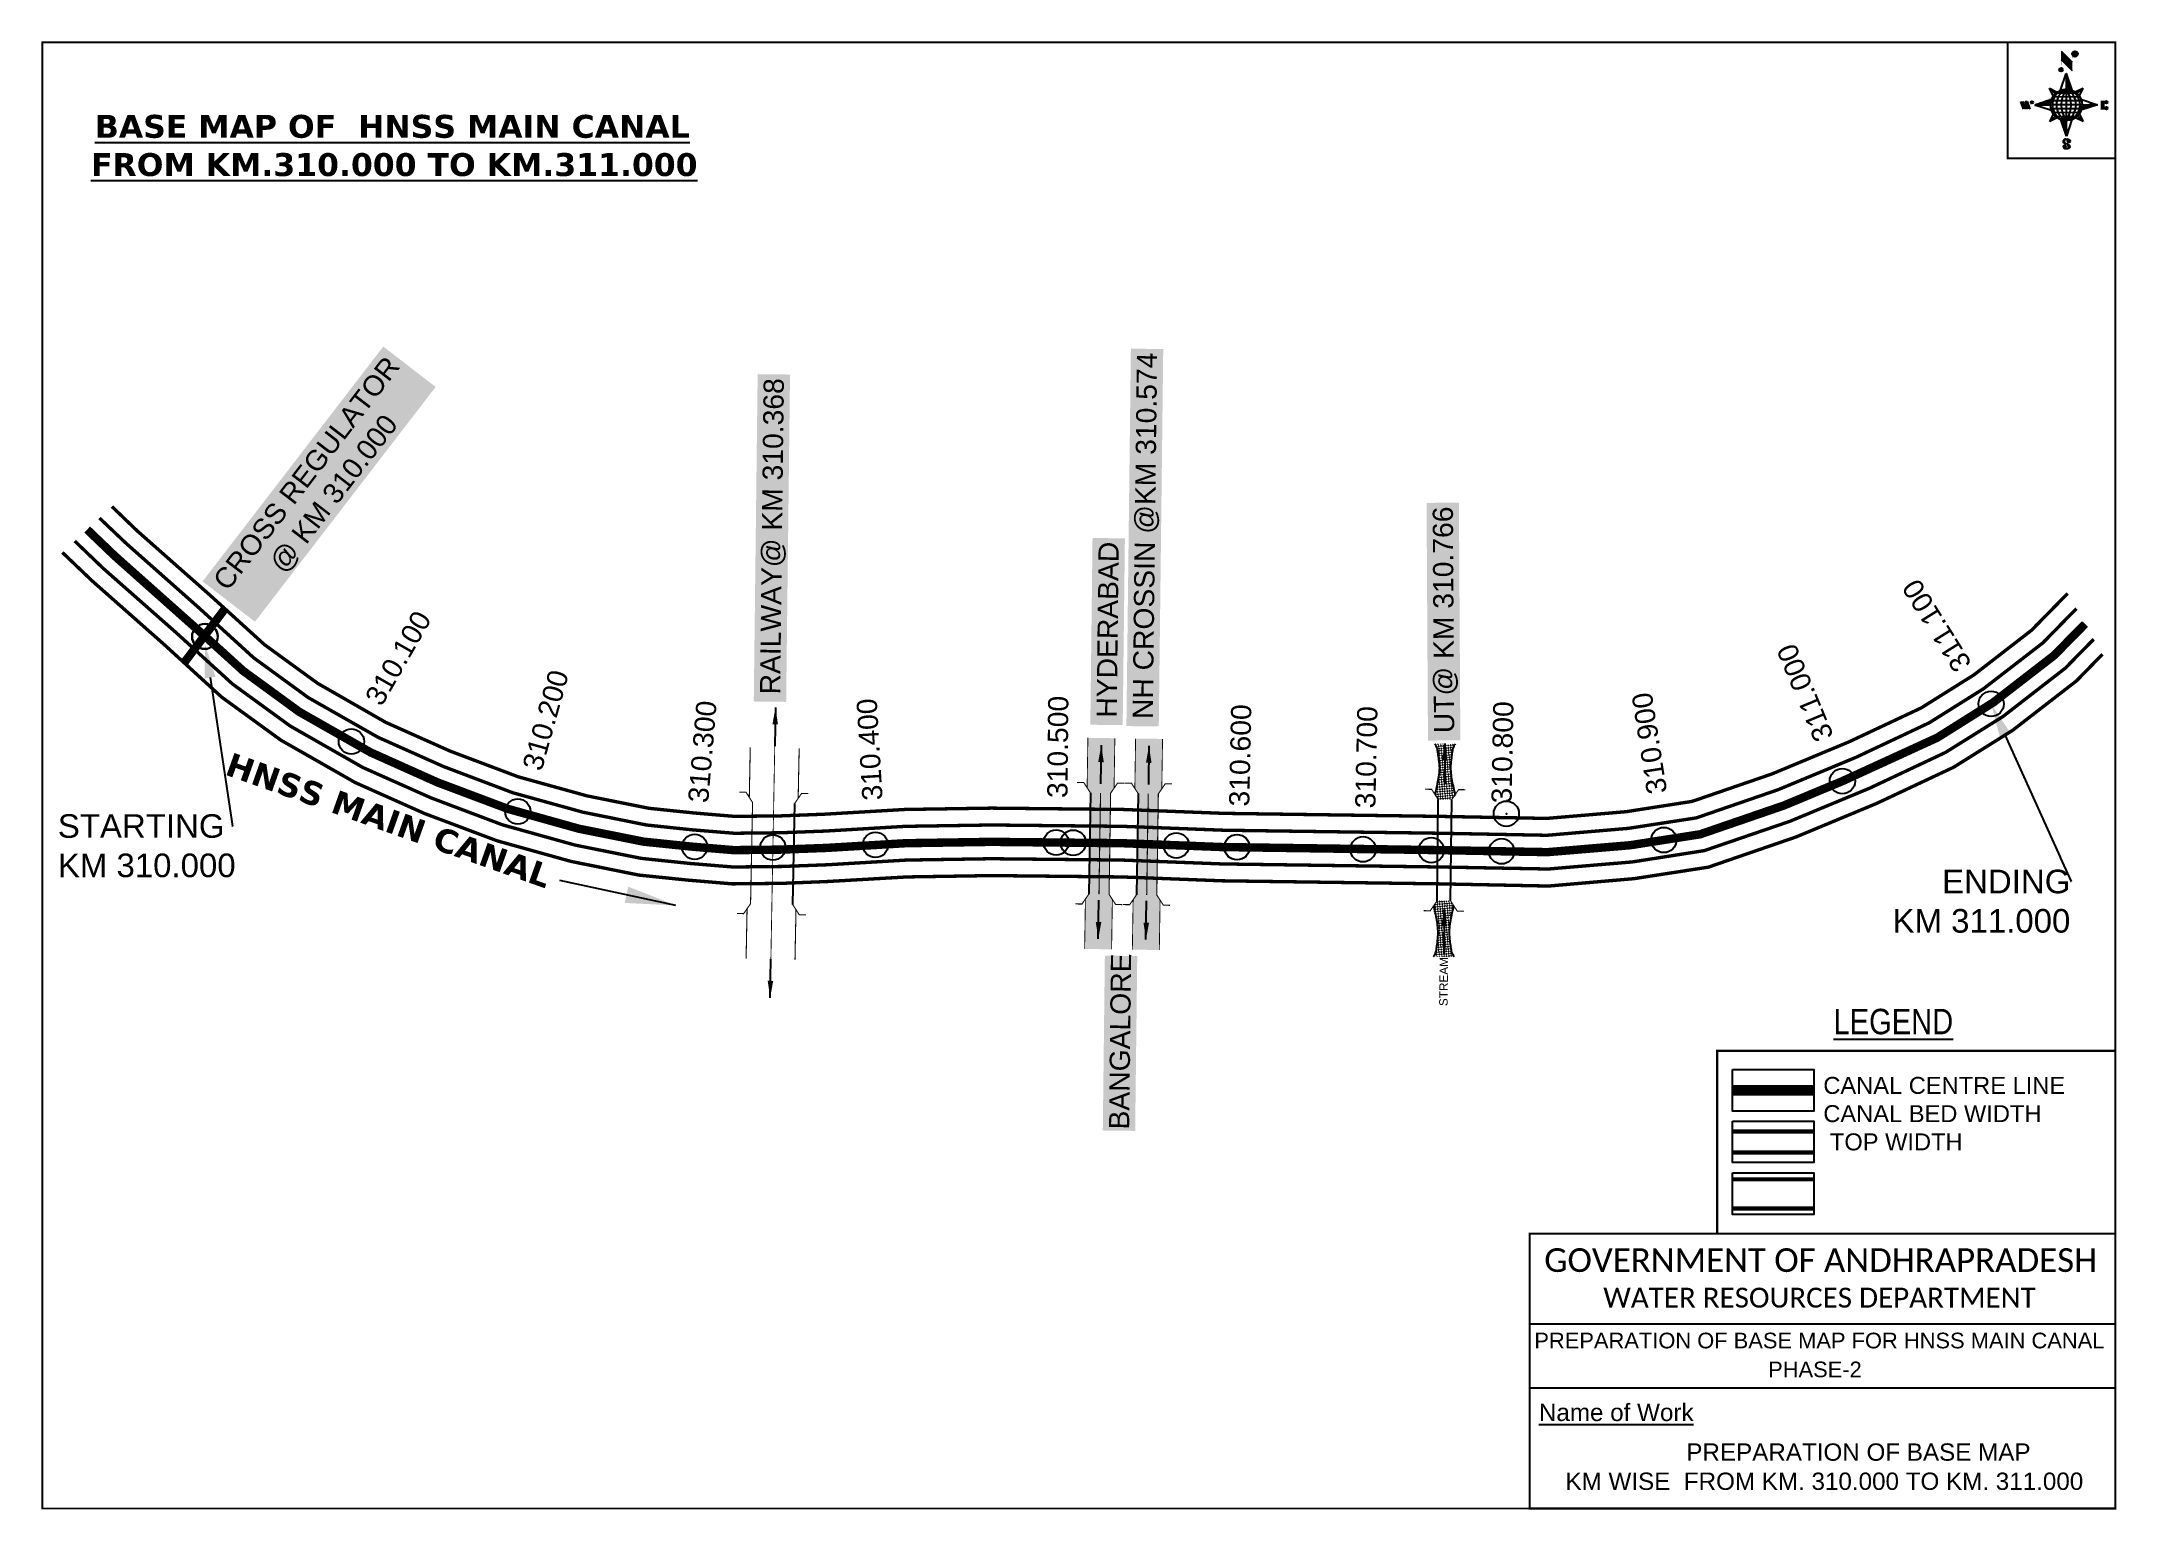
# Model space of a CAD drawing. Header units: inches. Extents: x 782894 to 784125, y 1575083 to 1575954.
import ezdxf
from ezdxf import colors
from ezdxf.entities.mleader import LeaderData, LeaderLine
from ezdxf.enums import TextEntityAlignment as Align
from ezdxf.math import Vec2, Vec3

# ---------------------------------------------------------------- set-up
doc = ezdxf.new("R2010")
doc.units = ezdxf.units.IN
doc.header["$LTSCALE"] = 15
doc.header["$MEASUREMENT"] = 0
doc.header["$PDMODE"] = 32
doc.header["$PDSIZE"] = 15
doc.linetypes.add('ACAD_ISO02W100', pattern=[15, 12, -3])
doc.linetypes.add('HIDDEN2', pattern=[0.1875, 0.125, -0.0625])
for name, color, linetype in [('AQUADUCT', 1, 'Continuous'), ('bord', 1, 'Continuous'), ('CANAL1', 7, 'Continuous'), ('CSMark', 72, 'Continuous'), ('DCBMS', 232, 'Continuous'), ('PAGE', 7, 'Continuous'), ('STRUCTURE', 5, 'Continuous'), ('TEXT', 6, 'Continuous')]:
    doc.layers.add(name, color=color, linetype=linetype)
doc.styles.add('ARIALN', font='ARIALN.TTF')
doc.styles.get("Standard").update_dxf_attribs({"font": 'arial.ttf'})
doc.linetypes.add('TRACKS', pattern='A,0.15,[130,ltypeshp.shx,S=0.25,R=0,X=0,Y=0],0.15', length=0.3)
doc.dimstyles.get("Standard").update_dxf_attribs({"dimtxt": 20, "dimasz": 0.18, "dimexe": 0.18, "dimexo": 0.0625, "dimgap": 0.09, "dimtad": 0, "dimtih": 1, "dimtoh": 1, "dimdec": 4, "dimzin": 0, "dimdsep": 46, "dimtxsty": 'Standard', "dimcen": 0.09, "dimadec": 0, "dimazin": 0, "dimtfac": 1, "dimtdec": 4, "dimtofl": 0, "dimtmove": 0, "dimatfit": 3, "dimfxl": 1, "dimtolj": 1, "dimtzin": 0, "dimarcsym": 0})
pattern_1 = [(267.297113149, (-8720374.938, 50637915.138), (10.5367255337, -0.497431438), [])]
pattern_2 = [(357.297113149, (-8720374.938, 50637915.138), (0.497431438, 10.5367255337), [])]

# ---------------------------------------------------------------- blocks, each defined once
blk = doc.blocks.new('*X26')
at = {"color": 0, "linetype": 'Continuous'}
for p, q in [((6321.6, 240.5), (6322.3, 241.2)), ((6321.6, 240.3), (6322.3, 241)), ((6321.6, 240.1), (6322.3, 240.8)), ((6321.6, 239.9), (6322.4, 240.7)), ((6321.6, 239.8), (6322.4, 240.6)), ((6321.6, 239.6), (6322.5, 240.5)), ((6321.6, 239.4), (6322.5, 240.3)), ((6321.6, 239.2), (6322.6, 240.2)), ((6321.7, 239.1), (6322.6, 240.1)), ((6321.8, 240.8), (6322.4, 241.4)), ((6321.8, 239), (6322.7, 240)), ((6321.8, 239), (6322.8, 239.9)), ((6321.9, 238.9), (6322.9, 239.8)), ((6322, 238.8), (6323, 239.7)), ((6322.1, 241.3), (6322.4, 241.6)), ((6322.1, 238.7), (6323.1, 239.6)), ((6322.2, 238.6), (6323.1, 239.6)), ((6322.3, 238.5), (6323.2, 239.5)), ((6322.4, 238.5), (6323.3, 239.4)), ((6322.5, 238.4), (6323.4, 239.3)), ((6322.7, 238.4), (6323.6, 239.3)), ((6322.8, 238.3), (6323.7, 239.2)), ((6322.9, 238.3), (6323.8, 239.1)), ((6323.1, 238.2), (6323.9, 239.1)), ((6323.2, 238.2), (6324, 239)), ((6323.3, 238.2), (6324.2, 239)), ((6323.5, 238.1), (6324.3, 238.9)), ((6323.7, 238.1), (6324.4, 238.9)), ((6323.8, 238.1), (6324.6, 238.8)), ((6324.1, 238.2), (6324.7, 238.8)), ((6324.3, 238.3), (6324.9, 238.8)), ((6324.6, 238.3), (6325.1, 238.8)), ((6324.8, 238.4), (6325.2, 238.8)), ((6325.1, 238.5), (6325.4, 238.8)), ((6325.4, 238.6), (6325.6, 238.8))]:
    blk.add_line(p, q, dxfattribs=at)
blk = doc.blocks.new('*X25')
at = {"color": 0, "linetype": 'Continuous'}
for p, q in [((6324.4, 240.3), (6324.5, 240.4)), ((6324.6, 240.3), (6324.8, 240.5)), ((6324.7, 240.2), (6325, 240.5)), ((6324.8, 240.2), (6325.2, 240.6)), ((6325, 240.1), (6325.5, 240.6)), ((6325.1, 240.1), (6325.6, 240.6)), ((6325.2, 240), (6325.8, 240.6)), ((6325.3, 240), (6326, 240.6)), ((6325.4, 239.9), (6326.1, 240.6)), ((6325.5, 239.8), (6326.2, 240.5)), ((6325.6, 239.8), (6326.3, 240.5)), ((6325.7, 239.7), (6326.5, 240.4)), ((6325.9, 239.6), (6326.6, 240.3)), ((6326, 239.5), (6326.7, 240.3)), ((6326, 239.4), (6326.8, 240.2)), ((6326.1, 239.3), (6327, 240.2)), ((6326.2, 239.3), (6327.1, 240.1)), ((6326.3, 239.2), (6327.1, 240)), ((6326.4, 239.1), (6327.2, 239.9)), ((6326.5, 239), (6327.3, 239.8)), ((6326.5, 238.9), (6327.4, 239.7)), ((6326.6, 238.8), (6327.5, 239.6)), ((6326.7, 238.7), (6327.5, 239.5)), ((6326.8, 238.6), (6327.6, 239.4)), ((6326.8, 238.5), (6327.7, 239.3)), ((6326.8, 236.5), (6327.4, 237)), ((6326.9, 238.3), (6327.8, 239.2)), ((6326.9, 238.2), (6327.9, 239.1)), ((6326.9, 236.8), (6327.6, 237.4)), ((6327, 238.1), (6327.8, 239)), ((6327, 237.9), (6327.8, 238.8)), ((6327, 237.8), (6327.8, 238.6)), ((6327, 237.6), (6327.8, 238.4)), ((6327, 237.4), (6327.8, 238.2)), ((6327, 237.3), (6327.8, 238)), ((6327, 237.1), (6327.8, 237.9))]:
    blk.add_line(p, q, dxfattribs=at)
blk = doc.blocks.new('H')
at = {"layer": 'bord', "extrusion": (0.000427885, 0.004792, 0.999988)}
h = blk.add_hatch(dxfattribs=at)
h.set_pattern_fill('LINE', color=8, scale=84.387686, angle=-2.7029, style=0)
h.set_pattern_definition(pattern_2)
h.paths.add_polyline_path([(-492, 786, -0.090992), (-448, 775), (-486, 912)])
h = blk.add_hatch(dxfattribs=at)
h.set_pattern_fill('LINE', color=8, scale=84.387686, angle=-92.7029, style=0)
h.set_pattern_definition(pattern_1)
h.paths.add_polyline_path([(-625, 665, -0.090992), (-615, 710), (-751, 671)])
h = blk.add_hatch(dxfattribs=at)
h.set_pattern_fill('LINE', color=8, scale=84.387686, angle=-2.7029, style=0)
h.set_pattern_definition(pattern_2)
h.paths.add_polyline_path([(-504, 533, -0.090992), (-549, 543), (-510, 406)])
h = blk.add_hatch(dxfattribs=at)
h.set_pattern_fill('LINE', color=8, scale=84.387686, angle=-92.7029, style=0)
h.set_pattern_definition(pattern_1)
h.paths.add_polyline_path([(-246, 647), (-372, 653, -0.090992), (-382, 609)])
for p, q in [((-519, 1020, -1217), (-435, 927, -1216)), ((-516, 1087, -1217), (-432, 994, -1217)), ((-538, 774, -1216), (-487, 906, -1216)), ((-487, 906, -1216), (-493, 780, -1216)), ((-487, 906, -1216), (-448, 769, -1216)), ((-865, 701, -1215), (-847, 638, -1215)), ((-847, 700, -1215), (-829, 637, -1215)), ((-829, 699, -1215), (-811, 636, -1215)), ((-829, 699, -1215), (-811, 698, -1215)), ((-811, 698, -1215), (-794, 635, -1215)), ((-752, 665, -1215), (-615, 704, -1215)), ((-627, 794, -1216), (-567, 760, -1216)), ((-627, 794, -1216), (-584, 747, -1215)), ((-599, 731, -1215), (-627, 794, -1216)), ((-421, 753, -1216), (-359, 781, -1216)), ((-359, 781, -1216), (-405, 739, -1216)), ((-359, 781, -1216), (-392, 721, -1215)), ((-379, 693, -1215), (-246, 641, -1215)), ((-213, 669, -1215), (-217, 601, -1215)), ((-752, 665, -1215), (-625, 659, -1215)), ((-619, 614, -1215), (-752, 665, -1215)), ((-639, 526, -1214), (-606, 585, -1215)), ((-639, 526, -1214), (-593, 568, -1215)), ((-577, 553, -1215), (-639, 526, -1214)), ((-511, 400, -1214), (-549, 537, -1214)), ((-460, 533, -1215), (-511, 400, -1214)), ((-505, 527, -1214), (-511, 400, -1214)), ((-371, 513, -1214), (-431, 546, -1215)), ((-371, 513, -1214), (-414, 560, -1215)), ((-399, 576, -1215), (-371, 513, -1214)), ((-246, 641, -1215), (-383, 603, -1215)), ((-373, 647, -1215), (-246, 641, -1215)), ((-197, 600, -1215), (-194, 668, -1215))]:
    blk.add_line(p, q, dxfattribs=at)
at = {"layer": 'bord', "color": 8, "linetype": 'ByBlock', "extrusion": (0.000427885, 0.004792, 0.999988)}
for p, q in [((-375, 679, -1215), (-620, 691, -1215)), ((-386, 711, -1215), (-605, 722, -1215)), ((-411, 744, -1216), (-578, 752, -1216)), ((-493, 780, -1216), (-505, 527, -1214)), ((-373, 647, -1215), (-625, 659, -1215)), ((-378, 616, -1215), (-623, 628, -1215)), ((-392, 585, -1215), (-611, 595, -1215)), ((-420, 555, -1215), (-587, 562, -1215))]:
    blk.add_line(p, q, dxfattribs=at)
at = {"layer": 'bord', "extrusion": (0.000427885, 0.004792, 0.999988), "elevation": -1212}
for points, const_width in [([(-522, 960), (-516, 1093)], 1.61), ([(-434, 933), (-428, 1066)], 1.61), ([(-870, 707), (-846, 706)], 0.642), ([(-829, 643), (-821, 678)], 0.642), ([(-793, 641), (-782, 694)], 0.642), ([(-223, 676), (-174, 673)], 0.706), ([(-829, 643), (-855, 644)], 0.642), ([(-811, 642), (-784, 641)], 0.642), ([(-177, 605), (-226, 607)], 0.706), ([(-195, 645), (-185, 644)], 0.706)]:
    blk.add_lwpolyline(points, dxfattribs=dict(at, const_width=const_width))
for points, const_width in [([(-414, 1073, 1), (-398, 1058, 1)], 22.3), ([(-530, 950, 1), (-520, 939, 1)], 14.8), ([(-776, 697, 1), (-769, 690, 1)], 8.9), ([(-180, 618, 1), (-173, 611, 1)], 9.79), ([(-178, 667, 1), (-171, 660, 1)], 9.79), ([(-490, 362, 1), (-498, 369, 1)], 11.1), ([(-525, 322, 1), (-533, 329, 1)], 11.1)]:
    blk.add_lwpolyline(points, format="xyb", close=True, dxfattribs=dict(at, const_width=const_width))
for points in [[(-537, 317), (-531, 310), (-520, 307), (-505, 307), (-494, 310), (-486, 318), (-487, 326), (-491, 333), (-494, 336), (-503, 341), (-522, 347), (-530, 352), (-534, 355), (-537, 363), (-537, 373), (-530, 381), (-520, 384), (-504, 384), (-493, 380), (-487, 373)], [(-522, 348), (-526, 354), (-528, 361), (-528, 371), (-526, 375), (-521, 381), (-515, 384)], [(-505, 307), (-499, 312), (-497, 319), (-497, 327), (-501, 335), (-509, 343)]]:
    blk.add_lwpolyline(points, dxfattribs=at)
at = {"layer": 'bord', "extrusion": (0.000427885, 0.004792, 0.999988)}
for centre, radius in [((-406, 1065, -1212), 22.3), ((-525, 944, -1212), 14.8), ((-773, 694, -1212), 8.9), ((-498, 659, -1212), 127), ((-177, 615, -1212), 9.79), ((-174, 663, -1212), 9.79), ((-494, 365, -1212), 11.1), ((-529, 325, -1212), 11.1)]:
    blk.add_circle(centre, radius, dxfattribs=at)
at = {"layer": 'bord', "color": 8, "linetype": 'ByBlock', "extrusion": (0.000427885, 0.004792, 0.999988)}
for centre, radius, start, end in [((-482, 658, -1212), 128, 94.9254, 259.6691), ((-437, 656, -1212), 141, 113.2864, 241.308), ((-316, 651, -1212), 222, 142.5892, 212.0053), ((-560, 662, -1212), 141, 293.2864, 61.308), ((-681, 668, -1212), 222, 322.5892, 32.0053), ((-515, 660, -1212), 128, 274.9254, 79.6691)]:
    blk.add_arc(centre, radius, start, end, dxfattribs=at)
at = {"layer": 'bord', "extrusion": (0.000427885, 0.004792, 0.999988)}
for points in [[(-516, 1093, -1212), (-431, 1000, -1212), (-519, 1026, -1212), (-434, 933, -1212)], [(-864, 707, -1212), (-846, 706, -1212), (-846, 644, -1212), (-829, 643, -1212)], [(-829, 705, -1212), (-811, 704, -1212), (-811, 642, -1212), (-793, 641, -1212)], [(-193, 674, -1212), (-197, 606, -1212), (-213, 675, -1212), (-216, 607, -1212)]]:
    blk.add_solid(points, dxfattribs=at)
at = {"layer": 'bord', "extrusion": (0.000427885, 0.004792, 0.999988), "xscale": 7.977342409717546, "yscale": 7.977342408231451, "zscale": 7.977342408476333, "rotation": 138.0840426661453}
for name, p in [('*X25', (38301, -31929, -1212)), ('*X26', (38314, -31951, -1212))]:
    blk.add_blockref(name, p, dxfattribs=at)
blk = doc.blocks.new('RAIL')
at = {"layer": 'STRUCTURE', "color": 40, "const_width": 0.628}
for points in [[(763846, 1696609.2), (763846, 1696605.2), (763852, 1696601.2), (763912, 1696601.2), (763918, 1696605.2), (763918, 1696609.2)], [(763819.4, 1696603.2), (763849, 1696603.2)], [(763915, 1696603.2), (763944.6, 1696603.2)], [(763819.4, 1696574.2), (763849, 1696574.2)], [(763846, 1696568.2), (763846, 1696572.2), (763852, 1696576.2), (763912, 1696576.2), (763918, 1696572.2), (763918, 1696568.2)], [(763852, 1696576.2), (763912, 1696576.2)], [(763915, 1696574.2), (763944.6, 1696574.2)]]:
    blk.add_lwpolyline(points, dxfattribs=at)
at = {"layer": 'STRUCTURE', "color": 17, "linetype": 'TRACKS', "ltscale": 40, "const_width": 0.5}
blk.add_lwpolyline([(763819.4, 1696588.5), (763945.7, 1696588.7)], dxfattribs=at)
at = {"layer": 'STRUCTURE', "color": 40}
blk.add_lwpolyline([(763852, 1696576.2), (763912, 1696576.2)], dxfattribs=at)
blk.add_lwpolyline([(763852, 1696576.2), (763912, 1696576.2)], dxfattribs=at)
at = {"layer": 'STRUCTURE', "color": 0}
for points in [[(763796.5, 1696588.5), (763819.4, 1696588.5)], [(763968.6, 1696588.7), (763945.7, 1696588.7)]]:
    blk.add_leader(points, dimstyle='Standard', override={"dimasz": 10, "dimgap": 0.09, "dimtad": 0}, dxfattribs=at)
blk = doc.blocks.new('DLB')
at = {"layer": 'STRUCTURE'}
h = blk.add_hatch(dxfattribs=at)
h.set_pattern_fill('DOTS', color=6, scale=20, angle=320.37224793, style=0)
h.paths.add_polyline_path([(769699.5, 1706950), (769699.5, 1706934), (769729.1, 1706934), (769732.1, 1706936), (769792.1, 1706936), (769795.1, 1706934), (769824.7, 1706934), (769824.7, 1706950), (769795.1, 1706950), (769792.1, 1706948), (769732.1, 1706948), (769729.1, 1706950)])
at = {"layer": 'STRUCTURE', "color": 6, "linetype": 'ACAD_ISO02W100', "ltscale": 0.5, "const_width": 0.5}
for points in [[(769699.5, 1706950), (769729.1, 1706950)], [(769795.1, 1706950), (769824.7, 1706950)], [(769699.5, 1706934), (769729.1, 1706934)], [(769795.1, 1706934), (769824.7, 1706934)]]:
    blk.add_lwpolyline(points, dxfattribs=at)
at = {"layer": 'STRUCTURE', "color": 6, "const_width": 0.628}
for points in [[(769726.1, 1706956), (769726.1, 1706952), (769732.1, 1706948), (769792.1, 1706948), (769798.1, 1706952), (769798.1, 1706956)], [(769726.1, 1706928), (769726.1, 1706932), (769732.1, 1706936), (769792.1, 1706936), (769798.1, 1706932), (769798.1, 1706928)], [(769732.1, 1706942), (769792.1, 1706942)]]:
    blk.add_lwpolyline(points, dxfattribs=at)
at = {"layer": 'STRUCTURE', "color": 6}
blk.add_lwpolyline([(769732.1, 1706936), (769792.1, 1706936)], dxfattribs=at)
blk.add_lwpolyline([(769732.1, 1706936), (769792.1, 1706936)], dxfattribs=at)
at = {"layer": 'STRUCTURE', "color": 0}
blk.add_circle((769762.1, 1706942), 1.8, dxfattribs=at)
for points in [[(769703.8, 1706942), (769726.7, 1706942)], [(769818.6, 1706942), (769795.7, 1706942)]]:
    blk.add_leader(points, dimstyle='Standard', override={"dimasz": 10, "dimgap": 0.09, "dimtad": 0}, dxfattribs=at)
blk = doc.blocks.new('UT')
at = {"layer": 'STRUCTURE'}
h = blk.add_hatch(dxfattribs=at)
h.set_pattern_fill('DASH', color=150, scale=8, angle=-39.6278, style=0)
h.set_pattern_definition([(320.372247933, (-4370.464, -6260.8811), (1.40800153113, 0.132407282), [1, -1])])
h.paths.add_polyline_path([(765163, 1700681.9), (765165.6, 1700680.6), (765167.2, 1700680.3), (765169.1, 1700680), (765172.4, 1700679.6), (765176.4, 1700679.3), (765179.5, 1700679.5), (765183.1, 1700679.9), (765187.7, 1700680.9), (765188.9, 1700681.2), (765193.1, 1700682.2), (765196.1, 1700680.2), (765196.1, 1700672.2), (765193.1, 1700670.2), (765190.5, 1700670.8), (765188.1, 1700671.3), (765185.5, 1700671.8), (765183.6, 1700672.1), (765181, 1700672.5), (765180.3, 1700672.5), (765178.5, 1700672.6), (765176.7, 1700672.6), (765174.6, 1700672.5), (765172.5, 1700672.3), (765170.4, 1700672), (765168.5, 1700671.7), (765166.1, 1700671.2), (765165, 1700670.8), (765163, 1700669.7)])
h.paths.add_polyline_path([(765259.1, 1700682.2), (765256.1, 1700680.2), (765256.1, 1700672.2), (765259.1, 1700670.2), (765261.9, 1700671), (765264.4, 1700671.6), (765266.4, 1700672), (765269.1, 1700672.5), (765272.7, 1700673), (765276.1, 1700673.1), (765278.6, 1700672.9), (765281.2, 1700672.7), (765283.9, 1700672.3), (765286.4, 1700671.9), (765288, 1700671.3), (765289.2, 1700670.6), (765289.1, 1700682.7), (765287.6, 1700681.8), (765285.7, 1700681.2), (765283, 1700680.7), (765281.2, 1700680.4), (765276.7, 1700679.9), (765272.7, 1700679.9), (765268.7, 1700680.3), (765264.8, 1700681), (765261.2, 1700681.7)])
at = {"layer": 'STRUCTURE', "color": 150, "const_width": 0.628}
for points in [[(765190.1, 1700688.2), (765190.1, 1700684.2), (765196.1, 1700680.2), (765256.1, 1700680.2), (765262.1, 1700684.2), (765262.1, 1700688.2)], [(765190.1, 1700664.2), (765190.1, 1700668.2), (765196.1, 1700672.2), (765256.1, 1700672.2), (765262.1, 1700668.2), (765262.1, 1700664.2)]]:
    blk.add_lwpolyline(points, dxfattribs=at)
at = {"layer": 'STRUCTURE', "color": 150}
for points in [[(765196.1, 1700680.2), (765256.1, 1700680.2)], [(765196.1, 1700672.2), (765256.1, 1700672.2)], [(765196.1, 1700672.2), (765256.1, 1700672.2)]]:
    blk.add_lwpolyline(points, dxfattribs=at)
at = {"layer": 'STRUCTURE', "color": 0}
blk.add_circle((765226.1, 1700676.2), 1.89, dxfattribs=at)
at = {"layer": 'STRUCTURE', "color": 150}
for points in [[(765163, 1700681.9), (765164.4, 1700681.1), (765167.9, 1700680.2), (765171.2, 1700679.8), (765176.1, 1700679.4), (765184.7, 1700680.3), (765193.1, 1700682.2)], [(765289.1, 1700682.7), (765287.8, 1700681.9), (765284.3, 1700680.9), (765280.9, 1700680.4), (765276.1, 1700679.8), (765267.4, 1700680.5), (765259.1, 1700682.2)], [(765163, 1700669.7), (765164.3, 1700670.6), (765167.8, 1700671.6), (765171.2, 1700672.1), (765176, 1700672.6), (765184.7, 1700672), (765193.1, 1700670.2)], [(765289.2, 1700670.6), (765287.8, 1700671.4), (765284.2, 1700672.3), (765280.9, 1700672.7), (765276.1, 1700673.1), (765267.4, 1700672.2), (765259.1, 1700670.2)]]:
    blk.add_spline(points, degree=3, dxfattribs=at)
at = {"layer": 'STRUCTURE', "color": 0}
blk.add_text('STREAM', height=5, dxfattribs=at).set_placement((765148.2, 1700675.8), align=Align.MIDDLE_CENTER)
for points in [[(765190.9, 1700676), (765164.2, 1700675.8)], [(765289.3, 1700676.7), (765265.4, 1700676.4)]]:
    blk.add_leader(points, dimstyle='Standard', override={"dimasz": 10, "dimgap": 0.09, "dimtad": 0}, dxfattribs=at)

msp = doc.modelspace()

# ---------------------------------------------------------------- linework, layer by layer
at = {"layer": 'CANAL1', "color": 5, "const_width": 2}
for points in [[(782928.6, 1575671.3), (782944.5, 1575656.2), (782987.2, 1575618.4), (783020.1, 1575588.4), (783052.5, 1575564.8), (783093.8, 1575541.3), (783132.8, 1575523.9), (783173.8, 1575508.4), (783215.3, 1575496.9), (783253, 1575489.3), (783280.5, 1575486.4), (783305, 1575484.4), (783332.8, 1575484.7), (783359.1, 1575485.7), (783406.5, 1575488.5), (783457.5, 1575489.3), (783535.5, 1575488.5), (783595.2, 1575486.2), (783723.7, 1575484.4), (783787.1, 1575483.2), (783835.3, 1575487.3), (783875.6, 1575493.5), (783924.1, 1575510.2), (783970.3, 1575529.4), (784013.8, 1575549.9), (784046, 1575570.1), (784081.2, 1575597.3), (784101.1, 1575617.6)], [(782913.9, 1575657.7), (782930.9, 1575641.4), (782973.9, 1575603.5), (783007.5, 1575572.9), (783041.7, 1575548), (783084.8, 1575523.4), (783125.2, 1575505.4), (783167.6, 1575489.4), (783210.6, 1575477.4), (783250, 1575469.5), (783278.7, 1575466.5), (783304.2, 1575464.4), (783333.3, 1575464.7), (783360.1, 1575465.7), (783407.2, 1575468.5), (783457.5, 1575469.3), (783535, 1575468.5), (783594.6, 1575466.2), (783723.4, 1575464.4), (783787.8, 1575463.2), (783837.7, 1575467.4), (783880.4, 1575474.1), (783931.2, 1575491.5), (783978.4, 1575511.1), (784023.4, 1575532.3), (784057.5, 1575553.6), (784094.5, 1575582.3), (784111.4, 1575599.5)]]:
    msp.add_lwpolyline(points, dxfattribs=at)
at = {"layer": 'CANAL1', "color": 200, "const_width": 2}
for points in [[(782936, 1575678.1), (782951.2, 1575663.5), (782993.9, 1575625.8), (783026.5, 1575596.2), (783058, 1575573.3), (783098.3, 1575550.2), (783136.6, 1575533.1), (783176.9, 1575517.9), (783217.6, 1575506.6), (783254.5, 1575499.2), (783281.5, 1575496.4), (783305.3, 1575494.4), (783332.5, 1575494.7), (783358.6, 1575495.7), (783406.1, 1575498.5), (783457.5, 1575499.3), (783535.8, 1575498.5), (783595.4, 1575496.2), (783723.9, 1575494.4), (783786.8, 1575493.2), (783834.1, 1575497.2), (783873.2, 1575503.3), (783920.6, 1575519.6), (783966.2, 1575538.6), (784009, 1575558.7), (784040.3, 1575578.3), (784074.5, 1575604.8), (784095.9, 1575626.6)], [(782906.6, 1575650.9), (782924.2, 1575634.1), (782967.2, 1575596.1), (783001.1, 1575565.1), (783036.2, 1575539.6), (783080.2, 1575514.5), (783121.4, 1575496.1), (783164.5, 1575479.9), (783208.3, 1575467.7), (783248.5, 1575459.6), (783277.7, 1575456.6), (783303.8, 1575454.4), (783333.5, 1575454.7), (783360.6, 1575455.8), (783407.6, 1575458.5), (783457.6, 1575459.3), (783534.8, 1575458.5), (783594.4, 1575456.2), (783723.2, 1575454.4), (783788.1, 1575453.1), (783838.9, 1575457.5), (783882.8, 1575464.3), (783934.8, 1575482.2), (783982.4, 1575502), (784028.2, 1575523.5), (784063.2, 1575545.4), (784101.2, 1575574.8), (784116.5, 1575590.5)]]:
    msp.add_lwpolyline(points, dxfattribs=at)
at = {"layer": 'CANAL1', "color": 1, "linetype": 'HIDDEN2', "ltscale": 8, "const_width": 5}
msp.add_lwpolyline([(782921.3, 1575664.5), (782937.7, 1575648.8), (782991.2, 1575601.2), (783013.8, 1575580.7), (783047.1, 1575556.4), (783089.3, 1575532.4), (783129, 1575514.6), (783170.7, 1575498.9), (783212.9, 1575487.1), (783251.5, 1575479.4), (783279.6, 1575476.5), (783304.6, 1575474.4), (783333, 1575474.7), (783359.6, 1575475.7), (783406.8, 1575478.5), (783457.5, 1575479.3), (783535.3, 1575478.5), (783594.9, 1575476.2), (783603.3, 1575476.1), (783723.5, 1575474.4), (783760.2, 1575473.7), (783787.5, 1575473.2), (783836.5, 1575477.3), (783878, 1575483.8), (783927.7, 1575500.9), (783962.3, 1575515.3), (784018.6, 1575541.1), (784051.7, 1575561.9), (784087.8, 1575589.8), (784106.2, 1575608.5)], dxfattribs=at)
at = {"layer": 'CANAL1', "color": 4, "const_width": 5}
msp.add_lwpolyline([(783003, 1575617.5), (782978.8, 1575585.5)], dxfattribs=at)
at = {"layer": 'CANAL1', "color": 1, "linetype": 'HIDDEN2', "ltscale": 100, "const_width": 6.28, "elevation": -0.4}
msp.add_lwpolyline([(783945.4, 1575332), (783897.2, 1575332)], dxfattribs=at)
at = {"layer": 'CANAL1', "color": 5, "const_width": 2.51, "elevation": -0.4}
for points in [[(783945.4, 1575307.6), (783897.2, 1575307.6)], [(783945.4, 1575295.1), (783897.2, 1575295.1)]]:
    msp.add_lwpolyline(points, dxfattribs=at)
at = {"layer": 'CANAL1', "color": 200, "const_width": 2.51, "elevation": -0.4}
for points in [[(783945.4, 1575279.2), (783897.2, 1575279.2)], [(783945.4, 1575261.9), (783897.2, 1575261.9)]]:
    msp.add_lwpolyline(points, dxfattribs=at)
at = {"layer": 'CSMark'}
for p in [(782991, 1575601), (783506.1, 1575478.8), (783567.3, 1575477.2), (783328, 1575476)]:
    msp.add_point(p, dxfattribs=at)
at = {"layer": 'CSMark', "color": 3}
for p in [(782991.2, 1575601.2), (784050.5, 1575561.1), (783078, 1575538.8), (783962.3, 1575515.3), (783176.7, 1575497.3), (783763, 1575496), (783388.8, 1575477.5), (783496, 1575478.9), (783856.4, 1575480.4), (783281.6, 1575476.3), (783603.2, 1575476.1), (783603.3, 1575476.1), (783678, 1575474.9), (783718.5, 1575474.4), (783760.2, 1575473.7)]:
    msp.add_point(p, dxfattribs=at)
at = {"layer": 'PAGE', "const_width": 1.05}
msp.add_lwpolyline([(782894.7, 1575084), (784124.2, 1575084), (784124.2, 1575953.4), (782894.7, 1575953.4), (782894.7, 1575084)], dxfattribs=at)
at = {"layer": 'PAGE'}
for points, const_width in [([(784124.2, 1575953.4), (784060.3, 1575953.4), (784060.3, 1575884.6), (784124.2, 1575884.6)], 1.05), ([(783888, 1575355.4), (784124.2, 1575355.4), (784124.2, 1575246.9), (783888, 1575246.9)], 1.26), ([(783776.8, 1575246.9), (784124.2, 1575246.9), (784124.2, 1575084), (783776.8, 1575084)], 1.26)]:
    msp.add_lwpolyline(points, close=True, dxfattribs=dict(at, const_width=const_width))
at = {"layer": 'PAGE', "elevation": -0.4}
for points in [[(783897.2, 1575344.3), (783945.4, 1575344.3), (783945.4, 1575319.7), (783897.2, 1575319.7)], [(783897.2, 1575313.7), (783945.4, 1575313.7), (783945.4, 1575289.1), (783897.2, 1575289.1)], [(783897.2, 1575283), (783945.4, 1575283), (783945.4, 1575258.4), (783897.2, 1575258.4)]]:
    msp.add_lwpolyline(points, close=True, dxfattribs=at)
at = {"layer": 'PAGE'}
for points in [[(783776.8, 1575193.5), (784124.2, 1575193.5)], [(783776.8, 1575155.5), (784124.2, 1575155.5)]]:
    msp.add_lwpolyline(points, dxfattribs=at)

# ---------------------------------------------------------------- block references
at = {"layer": 'AQUADUCT', "color": 1, "xscale": 0.07359639174271267, "yscale": 0.07359639177848193, "zscale": 0.07359639173622534, "rotation": 3.078330607406165}
msp.add_blockref('H', (784134.3, 1575870.3, 89.3), dxfattribs=at)
at = {"layer": 'STRUCTURE', "color": 0}
for name, p, rotation in [('RAIL', (2464493.8, 778220.9), 88.86796470138195), ('DLB', (-911383.4, 2371393.4), 269.1190501064654), ('DLB', (-911355.1, 2371393), 269.1190501064653), ('UT', (2475833.3, 791481.8), 89.36616763534244)]:
    msp.add_blockref(name, p, dxfattribs=dict(at, rotation=rotation))

# ---------------------------------------------------------------- texts
at = {"layer": 'CANAL1', "insert": (783006.1, 1575532.9), "char_height": 14, "width": 205.129, "attachment_point": 1, "rotation": 340.4532}
msp.add_mtext('\\pi0.96322;{\\fVerdana|b1|i0|c0|p34;HNSS MAIN CANAL}', dxfattribs=at)
at = {"layer": 'CSMark', "color": 1}
for s, rotation, p in [('311.100', 122.0396, (784034.3, 1575581.8)), ('310.100', 60.2971, (783090.7, 1575562)), ('311.000', 112.6002, (783951.8, 1575539.7)), ('310.200', 74.3949, (783185, 1575522.3)), ('310.300', 85.1429, (783283.6, 1575502.6)), ('310.400', 93.3842, (783387.1, 1575503.8)), ('310.500', 89.4666, (783496.7, 1575505.3)), ('310.600', 88.7681, (783604.5, 1575500.3)), ('310.700', 88.7681, (783679.3, 1575499.2)), ('310.800', 88.9109, (783760.1, 1575502.1)), ('310.900', 98.8801, (783852.5, 1575507.8))]:
    msp.add_text(s, height=12, rotation=rotation, dxfattribs=at).set_placement(p, align=Align.MIDDLE_LEFT)
at = {"layer": 'PAGE', "extrusion": (0.000201441, 0.004807, 0.999988), "style": 'ARIALN'}
msp.add_text('%%ULEGEND', height=15.06, rotation=359.9999, dxfattribs=at).set_placement((783992.5, 1575353.8, 7730.5), align=Align.MIDDLE)
at = {"layer": 'PAGE', "extrusion": (0.000201441, 0.004807, 0.999988)}
for s, height, p in [('PREPARATION OF BASE MAP FOR HNSS MAIN CANAL', 9.288, (783779.6, 1575160, 7729.5)), ('%%UName of Work', 10.275, (783782.3, 1575116.9, 7728.1))]:
    msp.add_text(s, height=height, rotation=359.9999, dxfattribs=at).set_placement(p)
for s, height, p in [('PHASE-2', 9.29, (783946, 1575147.5, 7729.4)), ('PREPARATION OF BASE MAP', 10.275, (783971.8, 1575098.5, 7728.2)), ('KM WISE  FROM KM. 310.000 TO KM. 311.000', 10.275, (783951.6, 1575081.2, 7728.2))]:
    msp.add_text(s, height=height, rotation=359.9999, dxfattribs=at).set_placement(p, align=Align.MIDDLE_CENTER)
at = {"layer": 'PAGE', "extrusion": (0.000201441, 0.004807, 0.999988), "attachment_point": 1, "text_direction": (1, -1e-06, -0.000201)}
for s, insert, char_height, width in [('CANAL CENTRE LINE CANAL BED WIDTH {\\H2.3717x; }\\P TOP WIDTH{\\H1.9152x; }', (783951, 1575339.9, -0.4), 10.043, 176.722), ('\\pi3.7541;{\\fCalibri|b0|i0|c0|p34;\\H1.3333x;GOVERNMENT OF ANDHRAPRADESH\\P\\pi38.784;\\H0.83998x;WATER RESOURCES DEPARTMENT}', (783781.7, 1575238.3, -1.4), 10.523, 336.104)]:
    msp.add_mtext(s, dxfattribs=dict(at, insert=insert, char_height=char_height, width=width))
at = {"layer": 'STRUCTURE', "color": 5, "char_height": 12, "attachment_point": 1, "bg_fill": 1, "box_fill_scale": 1.3, "bg_fill_color": 7, "bg_fill_true_color": 16777215, "bg_fill_transparency": 4390977}
for s, insert, width, rotation in [('\\pi0.47746;CROSS REGULATOR\\P\\pi29.07;@ KM 310.000', (782994.8, 1575634.4), 168.505, 52.4204), ('\\pi0.69847;NH CROSSIN @KM 310.574', (783541.3, 1575551.5), 216.636, 89.3219), ('\\pi0.71894;RAILWAY@ KM 310.368', (783320.3, 1575566.1), 186.914, 89.3219), ('\\pi0.69847;UT@ KM 310.766', (783720.1, 1575543), 133.733, 90.3439), ('\\pi0.73121;HYDERABAD', (783519.9, 1575552.3), 103.561, 89.3219), ('\\pi-2.8607;BANGALORE', (783527.3, 1575311.7), 96.491, 89.3219)]:
    msp.add_mtext(s, dxfattribs=dict(at, insert=insert, width=width, rotation=rotation))
at = {"layer": 'TEXT', "color": 1, "insert": (782903.1, 1575910.4), "char_height": 13.6, "width": 397.356, "attachment_point": 1}
msp.add_mtext('\\pi22.759;{\\fVerdana|b1|i0|c0|p34;\\LBASE MAP OF  HNSS MAIN CANAL \\P\\pi20.467;FROM KM.310.000 TO KM.311.000}', dxfattribs=at)

# ---------------------------------------------------------------- leaders
at = {"layer": 'CANAL1'}
msp.add_leader([(783270.5, 1575441.6), (783201.6, 1575456.4)], dimstyle='Standard', override={"dimasz": 30, "dimgap": 0.09, "dimtad": 0}, dxfattribs=at)
at = {"layer": 'DCBMS', "color": 5}
ml = msp.add_multileader_mtext('Standard', dxfattribs=at)
ml.set_content('STARTING\\PKM 310.000', color=5)
ml.set_leader_properties()
ml.build(insert=Vec2(0, 0))
ml.multileader.update_dxf_attribs({"dogleg_length": 0.36, "arrow_head_size": 20})
ctx = ml.context
ctx.base_point, ctx.char_height, ctx.arrow_head_size, ctx.landing_gap_size, ctx.plane_origin = Vec3(782903.8, 1575488.6), 14, 20, 0.09, Vec3(783074.7, 1575561.3)
notes = []
notes.append((ctx, [(0, (1, 1, 0), (783007.4, 1575488.6), (-1, 0), 0.36, [(0, [(782991.2, 1575596.5)], 0, [])])]))
ctx.mtext.insert, ctx.mtext.flow_direction = Vec3(782903.9, 1575495.7), 5
for ctx, leaders in notes:
    for number, flags, end, landing, length, lines in leaders:
        leader = LeaderData()
        leader.index, (leader.has_last_leader_line, leader.has_dogleg_vector, leader.attachment_direction) = number, flags
        leader.last_leader_point, leader.dogleg_vector, leader.dogleg_length = Vec3(end), Vec3(landing), length
        for number, points, colour, breaks in lines:
            line = LeaderLine()
            line.index, line.vertices, line.color, line.breaks = number, Vec3.list(points), colors.encode_raw_color(colour), breaks
            leader.lines.append(line)
        ctx.leaders.append(leader)

# ---------------------------------------------------------------- next in the draw order: leaders
ml = msp.add_multileader_mtext('Standard', dxfattribs=at)
ml.set_content('ENDING \\PKM 311.000', color=5)
ml.set_leader_properties()
ml.build(insert=Vec2(0, 0))
ml.multileader.update_dxf_attribs({"dogleg_length": 0.36, "arrow_head_size": 20})
ctx = ml.context
ctx.base_point, ctx.char_height, ctx.arrow_head_size, ctx.landing_gap_size, ctx.plane_origin = Vec3(783994.3, 1575455.7), 14, 20, 0.09, Vec3(784138, 1575668)
ctx.text_align_type = 2
notes = []
notes.append((ctx, [(0, (1, 1, 0), (784097.9, 1575455.7), (-1, 0), 0.36, [(0, [(784050.5, 1575561.1)], 0, [])])]))
ctx.mtext.insert, ctx.mtext.width, ctx.mtext.alignment, ctx.mtext.flow_direction = Vec3(784097.5, 1575462.8), 109.049, 3, 5
ctx.mtext.has_bg_fill, ctx.mtext.bg_color, ctx.mtext.bg_scale_factor, ctx.mtext.bg_transparency, ctx.mtext.use_window_bg_color = 1, -1027028792, 1.5, 0, 1
for ctx, leaders in notes:
    for number, flags, end, landing, length, lines in leaders:
        leader = LeaderData()
        leader.index, (leader.has_last_leader_line, leader.has_dogleg_vector, leader.attachment_direction) = number, flags
        leader.last_leader_point, leader.dogleg_vector, leader.dogleg_length = Vec3(end), Vec3(landing), length
        for number, points, colour, breaks in lines:
            line = LeaderLine()
            line.index, line.vertices, line.color, line.breaks = number, Vec3.list(points), colors.encode_raw_color(colour), breaks
            leader.lines.append(line)
        ctx.leaders.append(leader)

doc.saveas('drawing.dxf')
